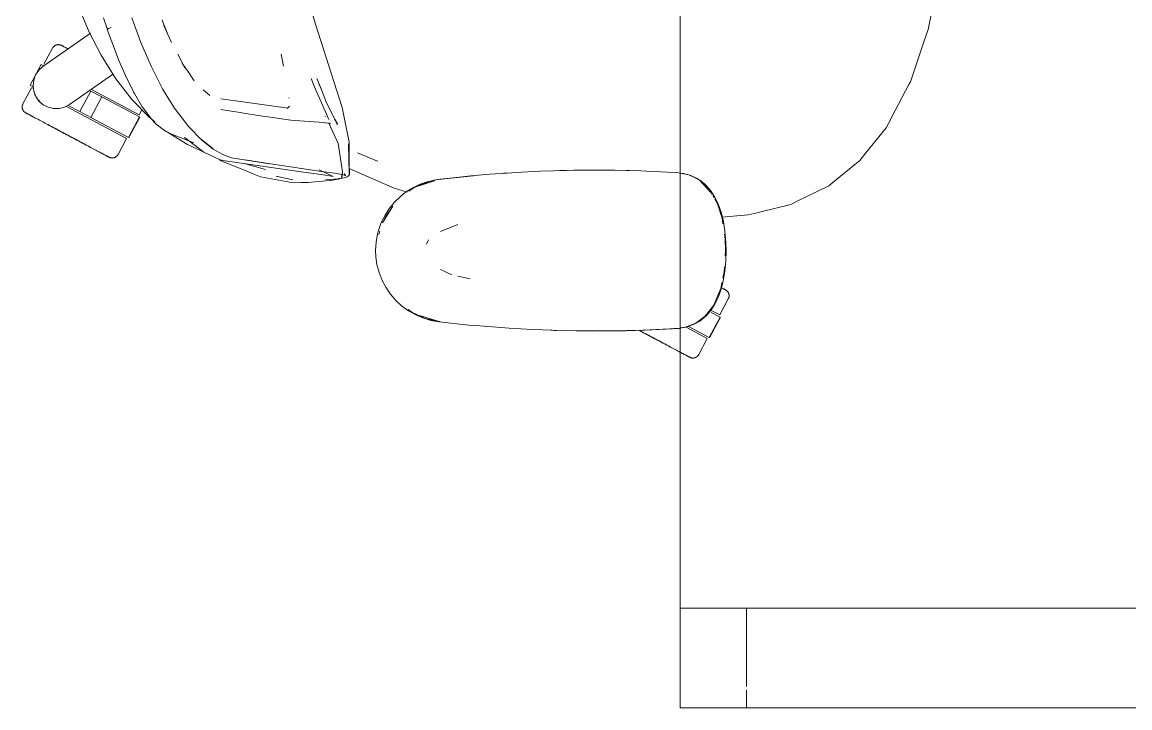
# Model space of a CAD drawing. Header units: millimetres. Extents: x 79795 to 317870, y -36033 to 97293.
# Drawn here: x 221395 to 222063, y 32610 to 33023 of the extents above; entities that cross this region are included whole.
import ezdxf

# ---------------------------------------------------------------- set-up
doc = ezdxf.new("R2010")
doc.units = ezdxf.units.MM
doc.header["$MEASUREMENT"] = 0
doc.layers.add('G-IMPT', color=8, linetype='CONTINUOUS', lineweight=9)
doc.layers.add('I-FURN', color=8, linetype='CONTINUOUS', lineweight=9)

msp = doc.modelspace()

# ---------------------------------------------------------------- linework, layer by layer
at = {"layer": 'G-IMPT'}
for p, q in [((221571.98, 33021.85), (221562.8, 33051.82)), ((221428, 33034.94), (221435.51, 33016.96)), ((221944.16, 33032.43), (221941.29, 33018.61)), ((221446.39, 33018.65), (221443.98, 33025.58)), ((221466.55, 33010.66), (221461.09, 33025.54)), ((221479.39, 33024.34), (221480.06, 33022.62)), ((221482.78, 33015.53), (221480.06, 33022.62)), ((221571.98, 33021.85), (221587.97, 32971.61)), ((221442.6, 33003.19), (221435.51, 33016.96)), ((221446.35, 33018.65), (221446.39, 33018.78)), ((221451.92, 33003.68), (221446.35, 33018.65)), ((221446.39, 33018.78), (221446.79, 33019.05)), ((221446.39, 33018.78), (221446.4, 33018.83)), ((221446.39, 33018.78), (221446.39, 33018.65)), ((221446.79, 33019.05), (221446.4, 33018.83)), ((221447.62, 33019.43), (221446.79, 33019.05)), ((221446.97, 33019.15), (221446.79, 33019.05)), ((221447.62, 33019.43), (221446.97, 33019.15)), ((221447.62, 33019.43), (221448.67, 33019.86)), ((221447.62, 33019.43), (221448.08, 33019.63)), ((221448.67, 33019.86), (221448.08, 33019.63)), ((221482.78, 33015.53), (221480.47, 33020.98)), ((221484.98, 33010.69), (221482.78, 33015.53)), ((221938.78, 33011.17), (221941.29, 33018.61)), ((221466.55, 33010.66), (221472.73, 32996.43)), ((221938.78, 33011.17), (221930.63, 32987.08)), ((221451.58, 32988.89), (221442.6, 33003.19)), ((221453.4, 33000), (221451.92, 33003.68)), ((221488.85, 33003.64), (221493.04, 32995.54)), ((221551.26, 33003.74), (221552.67, 32996.48)), ((221458.17, 32989.05), (221453.4, 33000)), ((221476.12, 32989.7), (221472.73, 32996.43)), ((221491.53, 32998.31), (221494.09, 32994.56)), ((221491.53, 32998.31), (221493.04, 32995.54)), ((221451.58, 32988.89), (221461.38, 32976.29)), ((221458.39, 32988.6), (221458.17, 32989.05)), ((221458.17, 32989.05), (221462.7, 32979.99)), ((221458.17, 32989.05), (221462.39, 32980.59)), ((221458.39, 32988.6), (221462.7, 32979.99)), ((221476.12, 32989.7), (221479.69, 32982.91)), ((221494.09, 32994.56), (221494.49, 32993.98)), ((221494.49, 32993.98), (221497.98, 32988.85)), ((221497.98, 32988.85), (221498.73, 32987.74)), ((221569.25, 32989.01), (221571, 32984.43)), ((221573.28, 32987.69), (221572.72, 32989.1)), ((221483.45, 32976.68), (221479.69, 32982.91)), ((221504.25, 32982.21), (221508.16, 32978.88)), ((221571, 32984.43), (221579.92, 32964.27)), ((221575.29, 32982.79), (221573.28, 32987.69)), ((221573.28, 32987.69), (221575.3, 32982.59)), ((221575.3, 32982.59), (221573.9, 32986.12)), ((221578.55, 32974.32), (221575.29, 32982.79)), ((221919.45, 32965.91), (221929.75, 32985.42)), ((221929.75, 32985.42), (221930.63, 32987.08)), ((221471.34, 32966), (221461.38, 32976.29)), ((221462.7, 32979.99), (221462.39, 32980.59)), ((221462.7, 32979.99), (221467.43, 32972)), ((221483.45, 32976.68), (221487.34, 32970.59)), ((221528.11, 32974.93), (221514.75, 32976.71)), ((221514.75, 32976.71), (221515.22, 32976.57)), ((221528.11, 32974.93), (221555.44, 32971.2)), ((221555.94, 32977.26), (221555.9, 32977.61)), ((221468.3, 32970.71), (221467.43, 32972)), ((221473.01, 32964.58), (221468.3, 32970.71)), ((221487.51, 32970.33), (221487.34, 32970.59)), ((221495.53, 32959.89), (221487.51, 32970.33)), ((221519.92, 32969.58), (221514.84, 32970.33)), ((221519.92, 32969.58), (221526.75, 32968.52)), ((221526.75, 32968.52), (221528.41, 32968.26)), ((221540.19, 32966.39), (221528.41, 32968.26)), ((221556.29, 32972.31), (221554.73, 32971.07)), ((221554.94, 32971.11), (221555.18, 32971.15)), ((221555.44, 32971.2), (221555.18, 32971.15)), ((221578.55, 32974.32), (221583.83, 32964.21)), ((221587.97, 32971.61), (221592.17, 32950.65)), ((221475.02, 32963), (221471.34, 32966)), ((221473.01, 32964.58), (221475.91, 32961.55)), ((221480.77, 32957.69), (221475.91, 32961.55)), ((221541.74, 32966.14), (221540.19, 32966.39)), ((221556.95, 32963.93), (221541.74, 32966.14)), ((221556.95, 32963.93), (221557.03, 32963.92)), ((221557.03, 32963.92), (221565.28, 32963.31)), ((221574.12, 32962.67), (221565.28, 32963.31)), ((221574.12, 32962.67), (221577.53, 32962.42)), ((221577.9, 32962.38), (221577.53, 32962.42)), ((221577.54, 32966.44), (221577.98, 32966.17)), ((221577.9, 32962.38), (221580.36, 32962.09)), ((221585.54, 32949.95), (221579.95, 32962.24)), ((221580.36, 32962.09), (221580.42, 32962.07)), ((221581.2, 32961.79), (221580.42, 32962.07)), ((221585.18, 32961.76), (221583.34, 32964.46)), ((221585.18, 32961.76), (221583.83, 32964.21)), ((221584.46, 32961.48), (221585.15, 32961.63)), ((221585.15, 32961.63), (221585.18, 32961.76)), ((221585.18, 32961.76), (221585.21, 32961.93)), ((221916.02, 32959.41), (221918.73, 32964.54)), ((221919.45, 32965.91), (221918.73, 32964.54)), ((221481.91, 32957.07), (221480.77, 32957.69)), ((221481.91, 32957.07), (221484.34, 32955.9)), ((221483.26, 32956.38), (221482.5, 32956.88)), ((221483.26, 32956.38), (221494.71, 32949.26)), ((221484.34, 32955.9), (221486.57, 32954.83)), ((221503.26, 32951.99), (221495.53, 32959.89)), ((221916.02, 32959.41), (221903.81, 32944.27)), ((221498.48, 32950.32), (221486.57, 32954.83)), ((221492.82, 32953.55), (221504.47, 32944.64)), ((221492.82, 32953.55), (221494.77, 32952.44)), ((221494.71, 32949.26), (221503.34, 32945.28)), ((221510, 32946.9), (221503.05, 32952.3)), ((221503.05, 32952.3), (221506.63, 32949.49)), ((221503.26, 32951.99), (221510.23, 32946.57)), ((221510, 32946.9), (221506.63, 32949.49)), ((221585.54, 32949.95), (221588.25, 32932.9)), ((221591.73, 32949.76), (221592.31, 32931.32)), ((221591.73, 32949.76), (221592.21, 32931.78)), ((221592.17, 32950.65), (221592.21, 32931.78)), ((221504.47, 32944.64), (221511.05, 32941.57)), ((221510.23, 32946.57), (221516.06, 32943.29)), ((221511.05, 32941.57), (221514.41, 32940)), ((221516.48, 32943.07), (221516.06, 32943.29)), ((221516.48, 32943.07), (221521.27, 32941.32)), ((221597.31, 32944.22), (221609.17, 32939.3)), ((221900.05, 32939.61), (221903.81, 32944.27)), ((221513.8, 32940.29), (221514.97, 32939.52)), ((221517.41, 32939.36), (221514.41, 32940)), ((221514.97, 32939.52), (221531.42, 32932.72)), ((221564.62, 32932.68), (221517.41, 32939.36)), ((221521.27, 32941.32), (221528.95, 32940.02)), ((221541.83, 32934.23), (221528.88, 32937.74)), ((221544.11, 32937.72), (221528.95, 32940.02)), ((221544.11, 32937.72), (221529.52, 32939.95)), ((221544.71, 32937.63), (221529.52, 32939.95)), ((221541.83, 32934.23), (221530.33, 32937.47)), ((221544.71, 32937.63), (221575.59, 32933.07)), ((221609.43, 32939.19), (221609.17, 32939.3)), ((221885.1, 32927.44), (221900.05, 32939.61)), ((221531.42, 32932.72), (221534.79, 32931.33)), ((221538.65, 32929.74), (221534.79, 32931.33)), ((221556.34, 32926.5), (221538.65, 32929.74)), ((221548.9, 32929.95), (221548.33, 32930.1)), ((221558.21, 32927.91), (221548.9, 32929.95)), ((221564.62, 32932.68), (221575.29, 32931.24)), ((221574.04, 32934.05), (221582.47, 32930.05)), ((221576.58, 32931.03), (221575.29, 32931.24)), ((221575.59, 32933.07), (221583.44, 32931.96)), ((221581.6, 32930.19), (221576.58, 32931.03)), ((221580.59, 32928.13), (221585.28, 32928.65)), ((221585.48, 32928.47), (221581.23, 32927.66)), ((221582.47, 32930.05), (221581.6, 32930.19)), ((221589.71, 32930.85), (221583.44, 32931.96)), ((221585.89, 32928.73), (221585.28, 32928.65)), ((221585.48, 32928.47), (221587.8, 32928.91)), ((221585.89, 32928.73), (221589.17, 32929.26)), ((221587.57, 32929.32), (221588.25, 32932.9)), ((221587.57, 32929.32), (221588.19, 32932.87)), ((221588.19, 32932.87), (221587.8, 32928.91)), ((221589.09, 32931.02), (221590.18, 32930.46)), ((221589.09, 32931.02), (221589.71, 32930.85)), ((221589.17, 32929.26), (221591.03, 32929.81)), ((221589.36, 32931.4), (221589.28, 32931.9)), ((221589.36, 32931.4), (221589.68, 32930.86)), ((221589.68, 32930.86), (221590.18, 32930.46)), ((221591.57, 32930.13), (221591.03, 32929.81)), ((221591.57, 32930.13), (221591.95, 32930.63)), ((221592.34, 32931.2), (221591.95, 32930.63)), ((221592.34, 32931.2), (221592.15, 32932.07)), ((221592.15, 32932.07), (221592.18, 32931.96)), ((221592.21, 32931.78), (221592.18, 32931.96)), ((221600.37, 32931.19), (221592.2, 32934.76)), ((221592.31, 32931.32), (221592.21, 32931.78)), ((221608.21, 32927.77), (221600.37, 32931.19)), ((221644.17, 32927.99), (221667.12, 32930.45)), ((221644.17, 32927.99), (221665.6, 32930.34)), ((221644.17, 32927.99), (221646.98, 32928.32)), ((221667.12, 32930.45), (221646.98, 32928.32)), ((221665.6, 32930.34), (221677, 32931.33)), ((221687.29, 32932.06), (221677, 32931.33)), ((221685.25, 32931.92), (221683.83, 32931.79)), ((221685.25, 32931.92), (221687.15, 32932.01)), ((221687.29, 32932.06), (221696.16, 32932.62)), ((221707.47, 32933.16), (221696.16, 32932.62)), ((221707.47, 32933.16), (221715.35, 32933.45)), ((221727.65, 32933.75), (221715.35, 32933.45)), ((221719.22, 32933.53), (221720.87, 32933.61)), ((221720.87, 32933.61), (221722.95, 32933.61)), ((221727.65, 32933.75), (221733.12, 32933.82)), ((221747.84, 32933.82), (221733.12, 32933.82)), ((221752.35, 32933.77), (221747.84, 32933.82)), ((221752.35, 32933.77), (221768.02, 32933.39)), ((221759.07, 32933.6), (221760.92, 32933.6)), ((221763.97, 32933.48), (221761.29, 32933.6)), ((221768.02, 32933.39), (221771.56, 32933.27)), ((221784.12, 32932.66), (221771.56, 32933.27)), ((221784.12, 32932.66), (221789.79, 32932.37)), ((221791.86, 32931.94), (221789.56, 32932.37)), ((221789.79, 32932.37), (221791.86, 32932.11)), ((221791.86, 32932.11), (221793.8, 32931.87)), ((221796.91, 32931), (221791.86, 32931.94)), ((221793.8, 32931.87), (221797.75, 32930.81)), ((221801.17, 32928.9), (221796.91, 32931)), ((221802.07, 32928.82), (221797.75, 32930.81)), ((221801.17, 32928.9), (221803.4, 32927.8)), ((221802.07, 32928.82), (221805.29, 32926.62)), ((221556.34, 32926.5), (221563.31, 32926.47)), ((221567.48, 32926.47), (221563.31, 32926.47)), ((221571.44, 32926.81), (221567.48, 32926.47)), ((221571.44, 32926.81), (221580.76, 32927.62)), ((221580.59, 32928.13), (221578, 32927.92)), ((221580.76, 32927.62), (221581.23, 32927.66)), ((221619.33, 32922.91), (221608.21, 32927.77)), ((221619.33, 32922.91), (221627.15, 32920.65)), ((221630.49, 32923.2), (221626.17, 32920.47)), ((221631.82, 32923.59), (221628.24, 32921.17)), ((221630.49, 32923.2), (221635.07, 32925.39)), ((221631.82, 32923.59), (221643.67, 32927.41)), ((221631.82, 32923.59), (221634.52, 32924.49)), ((221641.04, 32927.2), (221632.85, 32924)), ((221634.52, 32924.49), (221643.67, 32927.41)), ((221635.07, 32925.39), (221639.21, 32926.84)), ((221644.17, 32927.99), (221639.21, 32926.84)), ((221644.09, 32927.78), (221641.04, 32927.2)), ((221803.4, 32927.8), (221805.81, 32925.56)), ((221810.31, 32920.4), (221803.4, 32927.8)), ((221809.11, 32922.49), (221803.4, 32927.8)), ((221806.62, 32925.48), (221805.29, 32926.62)), ((221808.89, 32922.03), (221805.81, 32925.56)), ((221806.62, 32925.48), (221809.48, 32922.44)), ((221810.31, 32920.4), (221809.03, 32921.87)), ((221811, 32919.34), (221809.11, 32922.49)), ((221809.48, 32922.44), (221811.93, 32918.98)), ((221881.45, 32924.46), (221874.29, 32920.94)), ((221885.1, 32927.44), (221881.45, 32924.46)), ((221619.25, 32914.29), (221622.86, 32917.84)), ((221622.86, 32917.84), (221626.17, 32920.47)), ((221812.33, 32917.11), (221811.47, 32918.55)), ((221812.73, 32917.61), (221811.93, 32918.98)), ((221814.07, 32914.19), (221812.61, 32916.64)), ((221814.94, 32912.97), (221812.73, 32917.61)), ((221862.82, 32915.29), (221858.45, 32913.14)), ((221862.82, 32915.29), (221874.29, 32920.94)), ((221612.21, 32902.17), (221618.53, 32912.12)), ((221613.8, 32906.77), (221616.07, 32910.32)), ((221614.37, 32905.84), (221618.53, 32912.12)), ((221619.25, 32914.29), (221616.07, 32910.32)), ((221817.1, 32904.8), (221814.07, 32914.19)), ((221816.68, 32907.88), (221814.94, 32912.97)), ((221832.85, 32906.86), (221838.14, 32908.16)), ((221840.51, 32908.74), (221838.14, 32908.16)), ((221858.45, 32913.14), (221840.51, 32908.74)), ((221611.56, 32902.26), (221609.85, 32897.49)), ((221611.56, 32902.26), (221613.8, 32906.77)), ((221612.21, 32902.17), (221614.37, 32905.84)), ((221816.68, 32907.88), (221817.66, 32903.96)), ((221816.97, 32905.42), (221832.85, 32906.86)), ((221817.57, 32901.51), (221817.1, 32904.8)), ((221817.66, 32903.96), (221818.77, 32897.2)), ((221608.4, 32890.41), (221609.28, 32895.36)), ((221609.28, 32895.36), (221609.85, 32897.49)), ((221610.65, 32897.05), (221610.03, 32895.02)), ((221657.69, 32901.09), (221647.26, 32896.95)), ((221818.83, 32892.54), (221818.44, 32895.32)), ((221819.35, 32889.88), (221818.77, 32897.2)), ((221608.11, 32885.37), (221608.4, 32890.41)), ((221638.72, 32889.2), (221639.74, 32891.42)), ((221639.74, 32891.42), (221640.03, 32891.87)), ((221818.83, 32892.54), (221819.06, 32885.37)), ((221819.35, 32889.88), (221819.44, 32885.37)), ((221608.11, 32885.37), (221608.28, 32881.52)), ((221608.93, 32877.01), (221608.28, 32881.52)), ((221818.87, 32882.26), (221819.06, 32885.37)), ((221819.44, 32885.37), (221819.26, 32879.03)), ((221608.93, 32877.01), (221610.19, 32872.14)), ((221818.28, 32872.55), (221818.47, 32875.75)), ((221818.69, 32872.88), (221819.26, 32879.03)), ((221612.02, 32867.43), (221610.19, 32872.14)), ((221647.35, 32873.99), (221654.14, 32870.73)), ((221665.19, 32868.39), (221657.75, 32869.96)), ((221817.51, 32868.8), (221818.28, 32872.55)), ((221818.69, 32872.88), (221817.69, 32866.95)), ((221614.21, 32863.27), (221612.02, 32867.43)), ((221614.21, 32863.27), (221617.04, 32859.1)), ((221816.24, 32862.59), (221813.91, 32856.96)), ((221816.26, 32861.47), (221814.68, 32857.14)), ((221816.24, 32862.59), (221816.95, 32866.05)), ((221816.26, 32861.47), (221817.69, 32866.95)), ((221617.04, 32859.1), (221620.36, 32855.27)), ((221623.8, 32852.1), (221620.36, 32855.27)), ((221812.07, 32852.57), (221813.91, 32856.96)), ((221812.69, 32853.06), (221814.68, 32857.14)), ((221623.8, 32852.1), (221627.89, 32849.11)), ((221627.84, 32849.8), (221629.95, 32848.2)), ((221632.33, 32846.59), (221627.89, 32849.11)), ((221638.02, 32844.47), (221629.95, 32848.2)), ((221806.85, 32845.78), (221812.07, 32852.57)), ((221810.04, 32849.02), (221807.37, 32845.98)), ((221812.69, 32853.06), (221810.04, 32849.02)), ((221632.33, 32846.59), (221636.56, 32844.78)), ((221646.98, 32842.42), (221634.52, 32846.25)), ((221634.52, 32846.25), (221643.67, 32843.34)), ((221636.56, 32844.78), (221641.43, 32843.32)), ((221638.02, 32844.47), (221646.42, 32842.55)), ((221646.47, 32842.42), (221641.43, 32843.32)), ((221646.98, 32842.42), (221643.67, 32843.34)), ((221664.4, 32840.52), (221646.47, 32842.42)), ((221795.03, 32839.2), (221801.23, 32841.61)), ((221800.2, 32840.94), (221803.63, 32842.9)), ((221801.23, 32841.61), (221806.85, 32845.78)), ((221803.63, 32842.9), (221807.37, 32845.98)), ((221668.53, 32840.17), (221664.4, 32840.52)), ((221683.58, 32838.92), (221668.53, 32840.17)), ((221675.4, 32839.57), (221673.72, 32839.74)), ((221683.58, 32838.92), (221688.67, 32838.6)), ((221688.67, 32838.6), (221702.81, 32837.79)), ((221708.84, 32837.53), (221702.81, 32837.79)), ((221708.84, 32837.53), (221720.59, 32837.14)), ((221713.72, 32837.39), (221715.66, 32837.28)), ((221715.66, 32837.28), (221717.15, 32837.27)), ((221729.01, 32836.98), (221720.59, 32837.14)), ((221729.01, 32836.98), (221759.03, 32837.09)), ((221729.01, 32836.98), (221749.2, 32836.93)), ((221729.01, 32836.98), (221739.81, 32836.89)), ((221759.03, 32837.09), (221739.81, 32836.89)), ((221749.2, 32836.93), (221770.59, 32837.44)), ((221749.2, 32836.93), (221769.38, 32837.4)), ((221749.2, 32836.93), (221759.03, 32837.09)), ((221749.2, 32836.97), (221751.23, 32836.95)), ((221751.23, 32836.95), (221753.14, 32837.02)), ((221759.03, 32837.09), (221770.59, 32837.44)), ((221769.38, 32837.4), (221791.17, 32838.49)), ((221769.38, 32837.4), (221789.56, 32838.37)), ((221770.59, 32837.44), (221769.38, 32837.4)), ((221770.59, 32837.44), (221791.17, 32838.49)), ((221788.04, 32838.32), (221789.56, 32838.37)), ((221791.17, 32838.49), (221789.56, 32838.37)), ((221791.17, 32838.49), (221792.82, 32838.74)), ((221795.03, 32839.2), (221791.86, 32838.72)), ((221795.21, 32839.18), (221792.82, 32838.74)), ((221795.21, 32839.18), (221796.56, 32839.55)), ((221800.2, 32840.94), (221796.56, 32839.55))]:
    msp.add_line(p, q, dxfattribs=at)
at = {"layer": 'I-FURN'}
for p, q in [((221791.86, 34209.83), (221791.86, 32609.83)), ((221791.86, 32609.83), (221791.86, 34209.83)), ((221407.55, 32996.27), (221436.14, 33016.29)), ((221413.95, 33008.23), (221414.06, 33008.34)), ((221414.06, 33008.34), (221414.18, 33008.45)), ((221414.18, 33008.45), (221414.31, 33008.55)), ((221414.31, 33008.55), (221414.43, 33008.65)), ((221414.43, 33008.65), (221414.56, 33008.74)), ((221414.56, 33008.74), (221414.7, 33008.83)), ((221414.7, 33008.83), (221414.84, 33008.92)), ((221414.84, 33008.92), (221414.98, 33008.99)), ((221414.98, 33008.99), (221415.12, 33009.07)), ((221415.12, 33009.07), (221415.27, 33009.13)), ((221415.27, 33009.13), (221415.42, 33009.19)), ((221415.42, 33009.19), (221415.57, 33009.25)), ((221415.57, 33009.25), (221415.72, 33009.29)), ((221415.72, 33009.29), (221415.88, 33009.34)), ((221415.88, 33009.34), (221416.04, 33009.37)), ((221416.04, 33009.37), (221416.2, 33009.4)), ((221416.2, 33009.4), (221416.36, 33009.42)), ((221416.36, 33009.42), (221416.52, 33009.44)), ((221416.52, 33009.44), (221416.68, 33009.45)), ((221416.68, 33009.45), (221416.84, 33009.45)), ((221416.84, 33009.45), (221417, 33009.45)), ((221417, 33009.45), (221417.16, 33009.44)), ((221417.16, 33009.44), (221417.32, 33009.43)), ((221417.32, 33009.43), (221417.48, 33009.4)), ((221417.48, 33009.4), (221417.64, 33009.37)), ((221417.64, 33009.37), (221417.8, 33009.34)), ((221417.8, 33009.34), (221417.95, 33009.3)), ((221417.95, 33009.3), (221418.11, 33009.25)), ((221418.11, 33009.25), (221418.26, 33009.2)), ((221418.26, 33009.2), (221418.41, 33009.14)), ((221418.41, 33009.14), (221418.56, 33009.07)), ((221418.56, 33009.07), (221418.7, 33009)), ((221418.7, 33009), (221418.74, 33008.98)), ((221418.74, 33008.98), (221418.76, 33008.97)), ((221418.79, 33008.96), (221418.74, 33008.98)), ((221418.74, 33008.98), (221418.74, 33008.98)), ((221418.76, 33008.97), (221418.82, 33008.94)), ((221418.87, 33008.91), (221418.79, 33008.96)), ((221418.82, 33008.94), (221418.92, 33008.89)), ((221418.99, 33008.85), (221418.87, 33008.91)), ((221418.92, 33008.89), (221419.06, 33008.81)), ((221419.15, 33008.76), (221418.99, 33008.85)), ((221419.06, 33008.81), (221419.24, 33008.72)), ((221419.35, 33008.65), (221419.15, 33008.76)), ((221419.24, 33008.72), (221419.46, 33008.6)), ((221419.59, 33008.53), (221419.35, 33008.65)), ((221419.46, 33008.6), (221419.72, 33008.46)), ((221419.87, 33008.38), (221419.59, 33008.53)), ((221419.72, 33008.46), (221420.01, 33008.3)), ((221420.19, 33008.21), (221419.87, 33008.38)), ((221420.01, 33008.3), (221420.35, 33008.12)), ((221413.29, 33007.32), (221408.14, 32997.63)), ((221413.29, 33007.32), (221413.37, 33007.46)), ((221413.37, 33007.46), (221413.45, 33007.59)), ((221413.45, 33007.59), (221413.54, 33007.73)), ((221413.54, 33007.73), (221413.63, 33007.86)), ((221413.63, 33007.86), (221413.73, 33007.98)), ((221413.73, 33007.98), (221413.84, 33008.11)), ((221413.84, 33008.11), (221413.95, 33008.23)), ((221420.55, 33008.02), (221420.19, 33008.21)), ((221420.35, 33008.12), (221420.72, 33007.93)), ((221420.94, 33007.81), (221420.55, 33008.02)), ((221420.72, 33007.93), (221421.13, 33007.71)), ((221421.37, 33007.58), (221420.94, 33007.81)), ((221421.13, 33007.71), (221421.58, 33007.47)), ((221421.83, 33007.34), (221421.37, 33007.58)), ((221421.58, 33007.47), (221422.06, 33007.22)), ((221422.34, 33007.07), (221421.83, 33007.34)), ((221422.06, 33007.22), (221422.58, 33006.94)), ((221422.87, 33006.78), (221422.34, 33007.07)), ((221406.39, 32997.43), (221399.82, 32985.07)), ((221405.04, 32994.01), (221407.55, 32996.27)), ((221406.39, 32997.43), (221407.78, 32996.69)), ((221407.78, 32996.69), (221407.7, 32996.73)), ((221401.96, 32988.06), (221403.14, 32991.22)), ((221403.14, 32991.22), (221405.04, 32994.01)), ((221449.44, 32991.44), (221423.6, 32973.34)), ((221400.63, 32983.5), (221395.48, 32973.82)), ((221401.21, 32984.32), (221399.82, 32985.07)), ((221400.63, 32983.5), (221401, 32983.3)), ((221401.12, 32984.37), (221401.21, 32984.32)), ((221401.21, 32984.32), (221401.61, 32985.08)), ((221401.58, 32984.71), (221401.96, 32988.06)), ((221402.01, 32981.37), (221401.58, 32984.71)), ((221436.83, 32982.37), (221465.53, 32967.11)), ((221403.23, 32978.22), (221402.01, 32981.37)), ((221405.16, 32975.46), (221403.23, 32978.22)), ((221403.7, 32977.38), (221406, 32974.6)), ((221407.7, 32973.24), (221405.16, 32975.46)), ((221436.36, 32981.49), (221429.79, 32969.13)), ((221436.36, 32981.49), (221443, 32977.96)), ((221443, 32977.96), (221436.43, 32965.6)), ((221443, 32977.96), (221465.71, 32965.88)), ((221395, 32971.92), (221395.01, 32972.08)), ((221395.01, 32971.75), (221395, 32971.92)), ((221395.01, 32972.08), (221395.02, 32972.24)), ((221395.02, 32971.59), (221395.01, 32971.75)), ((221395.02, 32972.24), (221395.03, 32972.4)), ((221395.03, 32971.43), (221395.02, 32971.59)), ((221395.03, 32972.4), (221395.05, 32972.56)), ((221395.06, 32971.27), (221395.03, 32971.43)), ((221395.05, 32972.56), (221395.08, 32972.72)), ((221395.09, 32971.12), (221395.06, 32971.27)), ((221395.08, 32972.72), (221395.12, 32972.87)), ((221395.12, 32970.96), (221395.09, 32971.12)), ((221395.12, 32972.87), (221395.16, 32973.03)), ((221395.16, 32970.8), (221395.12, 32970.96)), ((221395.16, 32973.03), (221395.21, 32973.18)), ((221395.21, 32970.65), (221395.16, 32970.8)), ((221395.21, 32973.18), (221395.26, 32973.34)), ((221395.27, 32970.5), (221395.21, 32970.65)), ((221395.26, 32973.34), (221395.32, 32973.49)), ((221395.33, 32970.35), (221395.27, 32970.5)), ((221395.32, 32973.49), (221395.38, 32973.63)), ((221395.39, 32970.2), (221395.33, 32970.35)), ((221395.38, 32973.63), (221395.46, 32973.78)), ((221395.46, 32970.06), (221395.39, 32970.2)), ((221395.46, 32973.78), (221395.48, 32973.82)), ((221395.54, 32969.91), (221395.46, 32970.06)), ((221395.62, 32969.78), (221395.54, 32969.91)), ((221395.71, 32969.64), (221395.62, 32969.78)), ((221395.81, 32969.51), (221395.71, 32969.64)), ((221395.91, 32969.38), (221395.81, 32969.51)), ((221396.01, 32969.26), (221395.91, 32969.38)), ((221396.12, 32969.14), (221396.01, 32969.26)), ((221396.23, 32969.03), (221396.12, 32969.14)), ((221396.35, 32968.92), (221396.23, 32969.03)), ((221396.47, 32968.81), (221396.35, 32968.92)), ((221396.6, 32968.71), (221396.47, 32968.81)), ((221396.73, 32968.62), (221396.6, 32968.71)), ((221396.86, 32968.53), (221396.73, 32968.62)), ((221397, 32968.44), (221396.86, 32968.53)), ((221397.14, 32968.37), (221397, 32968.44)), ((221397.15, 32968.36), (221397.14, 32968.37)), ((221397.14, 32968.37), (221397.16, 32968.36)), ((221397.19, 32968.34), (221397.15, 32968.36)), ((221397.16, 32968.36), (221397.22, 32968.32)), ((221397.27, 32968.3), (221397.19, 32968.34)), ((221397.22, 32968.32), (221397.32, 32968.27)), ((221397.39, 32968.23), (221397.27, 32968.3)), ((221397.32, 32968.27), (221397.46, 32968.2)), ((221397.56, 32968.15), (221397.39, 32968.23)), ((221406, 32974.6), (221407.42, 32973.44)), ((221410.7, 32971.69), (221407.7, 32973.24)), ((221413.98, 32970.9), (221410.7, 32971.69)), ((221417.35, 32970.93), (221413.98, 32970.9)), ((221420.62, 32971.75), (221417.35, 32970.93)), ((221423.6, 32973.34), (221420.62, 32971.75)), ((221421.41, 32972.45), (221458.02, 32952.99)), ((221429.79, 32969.13), (221422.73, 32972.88)), ((221436.43, 32965.6), (221429.79, 32969.13)), ((221465.53, 32967.11), (221467.21, 32970.27)), ((221397.46, 32968.2), (221397.64, 32968.1)), ((221397.76, 32968.04), (221397.56, 32968.15)), ((221397.64, 32968.1), (221397.86, 32967.98)), ((221398, 32967.91), (221397.76, 32968.04)), ((221397.86, 32967.98), (221398.12, 32967.85)), ((221398.28, 32967.76), (221398, 32967.91)), ((221398.12, 32967.85), (221398.42, 32967.69)), ((221398.6, 32967.59), (221398.28, 32967.76)), ((221398.42, 32967.69), (221398.75, 32967.51)), ((221398.95, 32967.4), (221398.6, 32967.59)), ((221398.75, 32967.51), (221399.13, 32967.31)), ((221399.34, 32967.2), (221398.95, 32967.4)), ((221399.13, 32967.31), (221399.54, 32967.09)), ((221399.77, 32966.97), (221399.34, 32967.2)), ((221399.54, 32967.09), (221399.98, 32966.86)), ((221400.24, 32966.72), (221399.77, 32966.97)), ((221399.98, 32966.86), (221400.47, 32966.6)), ((221400.74, 32966.45), (221400.24, 32966.72)), ((221400.47, 32966.6), (221400.98, 32966.32)), ((221401.28, 32966.17), (221400.74, 32966.45)), ((221400.98, 32966.32), (221401.53, 32966.03)), ((221401.84, 32965.87), (221401.28, 32966.17)), ((221401.53, 32966.03), (221402.12, 32965.72)), ((221402.12, 32965.72), (221402.73, 32965.39)), ((221402.73, 32965.39), (221403.38, 32965.05)), ((221403.38, 32965.05), (221404.06, 32964.69)), ((221404.06, 32964.69), (221404.77, 32964.31)), ((221404.77, 32964.31), (221405.5, 32963.92)), ((221405.5, 32963.92), (221406.26, 32963.52)), ((221406.26, 32963.52), (221407.05, 32963.1)), ((221407.05, 32963.1), (221407.86, 32962.67)), ((221407.86, 32962.67), (221408.7, 32962.22)), ((221408.7, 32962.22), (221409.56, 32961.77)), ((221409.56, 32961.77), (221410.43, 32961.3)), ((221459.14, 32953.52), (221436.43, 32965.6)), ((221465.71, 32965.88), (221459.14, 32953.52)), ((221459.31, 32953.43), (221465.88, 32965.79)), ((221410.43, 32961.3), (221411.33, 32960.82)), ((221411.82, 32960.56), (221410.91, 32961.04)), ((221411.33, 32960.82), (221412.24, 32960.34)), ((221412.74, 32960.07), (221411.82, 32960.56)), ((221412.24, 32960.34), (221413.17, 32959.84)), ((221413.68, 32959.57), (221412.74, 32960.07)), ((221413.17, 32959.84), (221414.12, 32959.34)), ((221414.63, 32959.07), (221413.68, 32959.57)), ((221414.12, 32959.34), (221415.07, 32958.83)), ((221415.59, 32958.56), (221414.63, 32959.07)), ((221415.07, 32958.83), (221416.04, 32958.32)), ((221416.57, 32958.04), (221415.59, 32958.56)), ((221416.04, 32958.32), (221417.02, 32957.8)), ((221417.55, 32957.51), (221416.57, 32958.04)), ((221417.02, 32957.8), (221418.01, 32957.27)), ((221418.54, 32956.99), (221417.55, 32957.51)), ((221418.01, 32957.27), (221419, 32956.74)), ((221419.54, 32956.46), (221418.54, 32956.99)), ((221419, 32956.74), (221420, 32956.21)), ((221420.54, 32955.92), (221419.54, 32956.46)), ((221420, 32956.21), (221421, 32955.68)), ((221421.55, 32955.39), (221420.54, 32955.92)), ((221421, 32955.68), (221422.01, 32955.14)), ((221422.55, 32954.86), (221421.55, 32955.39)), ((221422.01, 32955.14), (221423.01, 32954.61)), ((221423.56, 32954.32), (221422.55, 32954.86)), ((221423.01, 32954.61), (221424.02, 32954.08)), ((221424.56, 32953.79), (221423.56, 32954.32)), ((221424.02, 32954.08), (221425.02, 32953.54)), ((221425.56, 32953.26), (221424.56, 32953.79)), ((221425.02, 32953.54), (221426.02, 32953.01)), ((221426.55, 32952.73), (221425.56, 32953.26)), ((221426.02, 32953.01), (221427.01, 32952.49)), ((221427.54, 32952.2), (221426.55, 32952.73)), ((221427.01, 32952.49), (221427.99, 32951.96)), ((221428.52, 32951.68), (221427.54, 32952.2)), ((221427.99, 32951.96), (221428.97, 32951.45)), ((221429.49, 32951.17), (221428.52, 32951.68)), ((221428.97, 32951.45), (221429.93, 32950.93)), ((221430.44, 32950.66), (221429.49, 32951.17)), ((221429.93, 32950.93), (221430.88, 32950.43)), ((221431.39, 32950.16), (221430.44, 32950.66)), ((221430.88, 32950.43), (221431.82, 32949.93)), ((221432.32, 32949.66), (221431.39, 32950.16)), ((221431.82, 32949.93), (221432.74, 32949.44)), ((221433.23, 32949.18), (221432.32, 32949.66)), ((221432.74, 32949.44), (221433.65, 32948.96)), ((221434.13, 32948.7), (221433.23, 32949.18)), ((221433.65, 32948.96), (221434.53, 32948.48)), ((221435.01, 32948.23), (221434.13, 32948.7)), ((221434.53, 32948.48), (221435.4, 32948.02)), ((221435.86, 32947.78), (221435.01, 32948.23)), ((221452.87, 32943.3), (221458.02, 32952.99)), ((221435.4, 32948.02), (221436.25, 32947.57)), ((221436.7, 32947.33), (221435.86, 32947.78)), ((221436.25, 32947.57), (221437.07, 32947.13)), ((221437.07, 32947.13), (221437.87, 32946.71)), ((221437.87, 32946.71), (221438.65, 32946.3)), ((221438.65, 32946.3), (221439.4, 32945.9)), ((221439.4, 32945.9), (221440.12, 32945.51)), ((221440.12, 32945.51), (221440.82, 32945.14)), ((221440.82, 32945.14), (221441.48, 32944.79)), ((221441.48, 32944.79), (221442.11, 32944.45)), ((221442.11, 32944.45), (221442.72, 32944.13)), ((221443.03, 32943.97), (221442.44, 32944.28)), ((221442.72, 32944.13), (221443.28, 32943.83)), ((221443.58, 32943.68), (221443.03, 32943.97)), ((221443.28, 32943.83), (221443.82, 32943.55)), ((221444.09, 32943.4), (221443.58, 32943.68)), ((221443.82, 32943.55), (221444.32, 32943.28)), ((221444.58, 32943.15), (221444.09, 32943.4)), ((221444.32, 32943.28), (221444.79, 32943.03)), ((221445.02, 32942.91), (221444.58, 32943.15)), ((221444.79, 32943.03), (221445.22, 32942.81)), ((221445.43, 32942.69), (221445.02, 32942.91)), ((221445.22, 32942.81), (221445.61, 32942.6)), ((221445.81, 32942.49), (221445.43, 32942.69)), ((221445.61, 32942.6), (221445.96, 32942.41)), ((221446.14, 32942.31), (221445.81, 32942.49)), ((221445.96, 32942.41), (221446.28, 32942.24)), ((221446.44, 32942.16), (221446.14, 32942.31)), ((221446.28, 32942.24), (221446.56, 32942.09)), ((221446.7, 32942.02), (221446.44, 32942.16)), ((221446.56, 32942.09), (221446.8, 32941.96)), ((221446.92, 32941.9), (221446.7, 32942.02)), ((221446.8, 32941.96), (221447, 32941.85)), ((221447.1, 32941.81), (221446.92, 32941.9)), ((221447, 32941.85), (221447.17, 32941.77)), ((221447.24, 32941.73), (221447.1, 32941.81)), ((221447.17, 32941.77), (221447.29, 32941.7)), ((221447.34, 32941.68), (221447.24, 32941.73)), ((221447.29, 32941.7), (221447.37, 32941.66)), ((221447.4, 32941.65), (221447.34, 32941.68)), ((221447.37, 32941.66), (221447.41, 32941.64)), ((221447.42, 32941.63), (221447.4, 32941.65)), ((221447.41, 32941.64), (221447.42, 32941.63)), ((221447.46, 32941.61), (221447.42, 32941.63)), ((221447.6, 32941.54), (221447.46, 32941.61)), ((221447.75, 32941.48), (221447.6, 32941.54)), ((221451.03, 32941.55), (221450.89, 32941.48)), ((221451.18, 32941.62), (221451.03, 32941.55)), ((221451.32, 32941.7), (221451.18, 32941.62)), ((221451.46, 32941.78), (221451.32, 32941.7)), ((221451.59, 32941.87), (221451.46, 32941.78)), ((221451.72, 32941.97), (221451.59, 32941.87)), ((221451.85, 32942.06), (221451.72, 32941.97)), ((221451.97, 32942.17), (221451.85, 32942.06)), ((221452.09, 32942.28), (221451.97, 32942.17)), ((221452.21, 32942.39), (221452.09, 32942.28)), ((221452.32, 32942.51), (221452.21, 32942.39)), ((221452.42, 32942.63), (221452.32, 32942.51)), ((221452.52, 32942.76), (221452.42, 32942.63)), ((221452.62, 32942.89), (221452.52, 32942.76)), ((221452.71, 32943.02), (221452.62, 32942.89)), ((221452.79, 32943.16), (221452.71, 32943.02)), ((221452.87, 32943.3), (221452.79, 32943.16)), ((221447.9, 32941.42), (221447.75, 32941.48)), ((221448.05, 32941.36), (221447.9, 32941.42)), ((221448.2, 32941.32), (221448.05, 32941.36)), ((221448.36, 32941.28), (221448.2, 32941.32)), ((221448.52, 32941.24), (221448.36, 32941.28)), ((221448.68, 32941.21), (221448.52, 32941.24)), ((221448.84, 32941.19), (221448.68, 32941.21)), ((221449, 32941.18), (221448.84, 32941.19)), ((221449.16, 32941.17), (221449, 32941.18)), ((221449.32, 32941.16), (221449.16, 32941.17)), ((221449.48, 32941.17), (221449.32, 32941.16)), ((221449.64, 32941.18), (221449.48, 32941.17)), ((221449.8, 32941.19), (221449.64, 32941.18)), ((221449.96, 32941.22), (221449.8, 32941.19)), ((221450.12, 32941.24), (221449.96, 32941.22)), ((221450.28, 32941.28), (221450.12, 32941.24)), ((221450.43, 32941.32), (221450.28, 32941.28)), ((221450.59, 32941.37), (221450.43, 32941.32)), ((221450.74, 32941.42), (221450.59, 32941.37)), ((221450.89, 32941.48), (221450.74, 32941.42)), ((221816.51, 32863.09), (221816.94, 32862.86)), ((221817.16, 32862.75), (221816.75, 32862.96)), ((221816.94, 32862.86), (221817.33, 32862.65)), ((221817.53, 32862.55), (221817.16, 32862.75)), ((221817.33, 32862.65), (221817.69, 32862.46)), ((221817.87, 32862.37), (221817.53, 32862.55)), ((221817.69, 32862.46), (221818.01, 32862.29)), ((221818.16, 32862.21), (221817.87, 32862.37)), ((221818.01, 32862.29), (221818.29, 32862.15)), ((221818.42, 32862.07), (221818.16, 32862.21)), ((221818.29, 32862.15), (221818.53, 32862.02)), ((221818.64, 32861.96), (221818.42, 32862.07)), ((221818.53, 32862.02), (221818.73, 32861.91)), ((221818.82, 32861.86), (221818.64, 32861.96)), ((221818.73, 32861.91), (221818.89, 32861.82)), ((221818.96, 32861.79), (221818.82, 32861.86)), ((221818.89, 32861.82), (221819.01, 32861.76)), ((221819.06, 32861.73), (221818.96, 32861.79)), ((221819.01, 32861.76), (221819.1, 32861.72)), ((221819.12, 32861.7), (221819.06, 32861.73)), ((221819.1, 32861.72), (221819.14, 32861.69)), ((221819.14, 32861.69), (221819.12, 32861.7)), ((221819.14, 32861.69), (221819.28, 32861.61)), ((221819.14, 32861.69), (221819.14, 32861.69)), ((221819.28, 32861.61), (221819.42, 32861.53)), ((221819.42, 32861.53), (221819.56, 32861.44)), ((221819.56, 32861.44), (221819.69, 32861.34)), ((221815.66, 32846.55), (221820.81, 32856.24)), ((221819.69, 32861.34), (221819.81, 32861.24)), ((221819.81, 32861.24), (221819.93, 32861.14)), ((221819.93, 32861.14), (221820.05, 32861.03)), ((221820.05, 32861.03), (221820.17, 32860.92)), ((221820.17, 32860.92), (221820.28, 32860.8)), ((221820.28, 32860.8), (221820.38, 32860.67)), ((221820.38, 32860.67), (221820.48, 32860.55)), ((221820.48, 32860.55), (221820.57, 32860.42)), ((221820.57, 32860.42), (221820.66, 32860.28)), ((221820.66, 32860.28), (221820.74, 32860.14)), ((221820.74, 32860.14), (221820.82, 32860)), ((221820.83, 32856.28), (221820.81, 32856.24)), ((221820.82, 32860), (221820.89, 32859.86)), ((221820.9, 32856.42), (221820.83, 32856.28)), ((221820.89, 32859.86), (221820.96, 32859.71)), ((221820.97, 32856.57), (221820.9, 32856.42)), ((221820.96, 32859.71), (221821.02, 32859.56)), ((221821.03, 32856.72), (221820.97, 32856.57)), ((221821.02, 32859.56), (221821.07, 32859.41)), ((221821.08, 32856.87), (221821.03, 32856.72)), ((221821.07, 32859.41), (221821.12, 32859.25)), ((221821.13, 32857.03), (221821.08, 32856.87)), ((221821.12, 32859.25), (221821.16, 32859.1)), ((221821.17, 32857.18), (221821.13, 32857.03)), ((221821.16, 32859.1), (221821.2, 32858.94)), ((221821.2, 32857.34), (221821.17, 32857.18)), ((221821.2, 32858.94), (221821.23, 32858.78)), ((221821.23, 32857.5), (221821.2, 32857.34)), ((221821.23, 32858.78), (221821.25, 32858.62)), ((221821.25, 32857.66), (221821.23, 32857.5)), ((221821.25, 32858.62), (221821.27, 32858.46)), ((221821.27, 32857.82), (221821.25, 32857.66)), ((221821.27, 32858.46), (221821.28, 32858.3)), ((221821.28, 32857.98), (221821.27, 32857.82)), ((221821.28, 32858.3), (221821.28, 32858.14)), ((221821.28, 32858.14), (221821.28, 32857.98)), ((221810.47, 32849.31), (221815.66, 32846.55)), ((221810.55, 32848.14), (221815.84, 32845.32)), ((221815.84, 32845.32), (221809.27, 32832.96)), ((221809.44, 32832.87), (221816.01, 32845.23)), ((221767.68, 32836.95), (221766.7, 32837.48)), ((221767.15, 32837.24), (221768.14, 32836.71)), ((221768.67, 32836.43), (221767.68, 32836.95)), ((221768.14, 32836.71), (221769.13, 32836.18)), ((221769.67, 32835.9), (221768.67, 32836.43)), ((221769.13, 32836.18), (221770.13, 32835.65)), ((221770.67, 32835.37), (221769.67, 32835.9)), ((221770.13, 32835.65), (221771.13, 32835.12)), ((221771.68, 32834.83), (221770.67, 32835.37)), ((221771.13, 32835.12), (221772.14, 32834.59)), ((221772.68, 32834.3), (221771.68, 32834.83)), ((221795.48, 32839.16), (221808.15, 32832.43)), ((221809.27, 32832.96), (221796.76, 32839.61)), ((221772.14, 32834.59), (221773.14, 32834.05)), ((221773.69, 32833.76), (221772.68, 32834.3)), ((221773.14, 32834.05), (221774.15, 32833.52)), ((221774.69, 32833.23), (221773.69, 32833.76)), ((221774.15, 32833.52), (221775.15, 32832.98)), ((221775.69, 32832.7), (221774.69, 32833.23)), ((221775.15, 32832.98), (221776.15, 32832.45)), ((221776.68, 32832.17), (221775.69, 32832.7)), ((221776.15, 32832.45), (221777.14, 32831.93)), ((221777.67, 32831.64), (221776.68, 32832.17)), ((221777.14, 32831.93), (221778.12, 32831.4)), ((221778.65, 32831.12), (221777.67, 32831.64)), ((221778.12, 32831.4), (221779.1, 32830.89)), ((221779.62, 32830.61), (221778.65, 32831.12)), ((221779.1, 32830.89), (221780.06, 32830.37)), ((221780.57, 32830.1), (221779.62, 32830.61)), ((221780.06, 32830.37), (221781.01, 32829.87)), ((221781.52, 32829.6), (221780.57, 32830.1)), ((221781.01, 32829.87), (221781.95, 32829.37)), ((221782.45, 32829.1), (221781.52, 32829.6)), ((221781.95, 32829.37), (221782.87, 32828.88)), ((221783.36, 32828.62), (221782.45, 32829.1)), ((221782.87, 32828.88), (221783.78, 32828.4)), ((221784.26, 32828.14), (221783.36, 32828.62)), ((221783.78, 32828.4), (221784.66, 32827.93)), ((221785.14, 32827.68), (221784.26, 32828.14)), ((221803, 32822.74), (221808.15, 32832.43)), ((221784.66, 32827.93), (221785.53, 32827.46)), ((221785.99, 32827.22), (221785.14, 32827.68)), ((221785.53, 32827.46), (221786.38, 32827.01)), ((221786.83, 32826.78), (221785.99, 32827.22)), ((221786.38, 32827.01), (221787.2, 32826.58)), ((221787.2, 32826.58), (221788, 32826.15)), ((221788, 32826.15), (221788.78, 32825.74)), ((221788.78, 32825.74), (221789.53, 32825.34)), ((221789.53, 32825.34), (221790.25, 32824.95)), ((221790.25, 32824.95), (221790.95, 32824.59)), ((221790.95, 32824.59), (221791.61, 32824.23)), ((221791.61, 32824.23), (221792.24, 32823.9)), ((221792.24, 32823.9), (221792.85, 32823.58)), ((221793.16, 32823.41), (221792.57, 32823.72)), ((221792.85, 32823.58), (221793.41, 32823.27)), ((221793.71, 32823.12), (221793.16, 32823.41)), ((221793.41, 32823.27), (221793.95, 32822.99)), ((221794.22, 32822.84), (221793.71, 32823.12)), ((221793.95, 32822.99), (221794.45, 32822.72)), ((221794.71, 32822.59), (221794.22, 32822.84)), ((221794.45, 32822.72), (221794.92, 32822.47)), ((221795.15, 32822.35), (221794.71, 32822.59)), ((221794.92, 32822.47), (221795.35, 32822.25)), ((221795.56, 32822.13), (221795.15, 32822.35)), ((221795.35, 32822.25), (221795.74, 32822.04)), ((221795.94, 32821.93), (221795.56, 32822.13)), ((221795.74, 32822.04), (221796.09, 32821.85)), ((221796.27, 32821.75), (221795.94, 32821.93)), ((221796.09, 32821.85), (221796.41, 32821.68)), ((221796.57, 32821.6), (221796.27, 32821.75)), ((221796.41, 32821.68), (221796.69, 32821.53)), ((221796.83, 32821.46), (221796.57, 32821.6)), ((221796.69, 32821.53), (221796.93, 32821.4)), ((221797.05, 32821.34), (221796.83, 32821.46)), ((221796.93, 32821.4), (221797.13, 32821.3)), ((221797.23, 32821.25), (221797.05, 32821.34)), ((221797.13, 32821.3), (221797.3, 32821.21)), ((221801.72, 32821.31), (221801.59, 32821.22)), ((221801.85, 32821.41), (221801.72, 32821.31)), ((221801.98, 32821.51), (221801.85, 32821.41)), ((221802.1, 32821.61), (221801.98, 32821.51)), ((221802.22, 32821.72), (221802.1, 32821.61)), ((221802.34, 32821.83), (221802.22, 32821.72)), ((221802.45, 32821.95), (221802.34, 32821.83)), ((221802.55, 32822.07), (221802.45, 32821.95)), ((221802.65, 32822.2), (221802.55, 32822.07)), ((221802.75, 32822.33), (221802.65, 32822.2)), ((221802.84, 32822.46), (221802.75, 32822.33)), ((221802.92, 32822.6), (221802.84, 32822.46)), ((221803, 32822.74), (221802.92, 32822.6)), ((221797.37, 32821.17), (221797.23, 32821.25)), ((221797.3, 32821.21), (221797.42, 32821.14)), ((221797.47, 32821.12), (221797.37, 32821.17)), ((221797.42, 32821.14), (221797.5, 32821.1)), ((221797.53, 32821.09), (221797.47, 32821.12)), ((221797.5, 32821.1), (221797.54, 32821.08)), ((221797.55, 32821.08), (221797.53, 32821.09)), ((221797.54, 32821.08), (221797.55, 32821.08)), ((221797.59, 32821.06), (221797.55, 32821.08)), ((221797.73, 32820.98), (221797.59, 32821.06)), ((221797.88, 32820.92), (221797.73, 32820.98)), ((221798.03, 32820.86), (221797.88, 32820.92)), ((221798.18, 32820.81), (221798.03, 32820.86)), ((221798.33, 32820.76), (221798.18, 32820.81)), ((221798.49, 32820.72), (221798.33, 32820.76)), ((221798.65, 32820.68), (221798.49, 32820.72)), ((221798.81, 32820.65), (221798.65, 32820.68)), ((221798.97, 32820.63), (221798.81, 32820.65)), ((221799.13, 32820.62), (221798.97, 32820.63)), ((221799.29, 32820.61), (221799.13, 32820.62)), ((221799.45, 32820.6), (221799.29, 32820.61)), ((221799.61, 32820.61), (221799.45, 32820.6)), ((221799.77, 32820.62), (221799.61, 32820.61)), ((221799.93, 32820.63), (221799.77, 32820.62)), ((221800.09, 32820.66), (221799.93, 32820.63)), ((221800.25, 32820.69), (221800.09, 32820.66)), ((221800.41, 32820.72), (221800.25, 32820.69)), ((221800.56, 32820.76), (221800.41, 32820.72)), ((221800.72, 32820.81), (221800.56, 32820.76)), ((221800.87, 32820.86), (221800.72, 32820.81)), ((221801.02, 32820.92), (221800.87, 32820.86)), ((221801.16, 32820.99), (221801.02, 32820.92)), ((221801.31, 32821.06), (221801.16, 32820.99)), ((221801.45, 32821.14), (221801.31, 32821.06)), ((221801.59, 32821.22), (221801.45, 32821.14)), ((221791.86, 32669.83), (222226.86, 32669.83)), ((221831.86, 32669.83), (221791.86, 32669.83)), ((221791.86, 32669.83), (221791.86, 32609.83)), ((221791.86, 32609.83), (221791.86, 32669.83)), ((222551.86, 32669.83), (221831.86, 32669.83)), ((221831.86, 32669.83), (221831.86, 32622.73)), ((221831.86, 32669.83), (221831.86, 32622.73)), ((221831.86, 32620.41), (221831.86, 32609.83)), ((221831.86, 32620.41), (221831.86, 32609.83)), ((221791.86, 32609.83), (221831.86, 32609.83)), ((222591.86, 32609.83), (221791.86, 32609.83)), ((221791.86, 32609.83), (222591.86, 32609.83)), ((222591.86, 32609.83), (221791.86, 32609.83)), ((221831.86, 32609.83), (222551.86, 32609.83))]:
    msp.add_line(p, q, dxfattribs=at)
for points in [[(221401.68, 32983.27), (221401.64, 32983.64), (221401.6, 32984.31), (221401.6, 32984.85), (221401.61, 32985.08)], [(221405.65, 32974.93), (221405.24, 32975.34), (221404.88, 32975.75), (221404.55, 32976.17)]]:
    msp.add_open_spline(points, degree=3, dxfattribs=at)
msp.add_open_spline([(221402.94, 32978.77), (221402.87, 32978.93), (221402.58, 32979.57), (221402.35, 32980.19), (221402.21, 32980.66)], degree=3, knots=[-0.5319761, -0.5319761, -0.5319761, -0.5319761, -0.5, -0.4, -0.4, -0.4, -0.4], dxfattribs=at)

doc.saveas('drawing.dxf')
